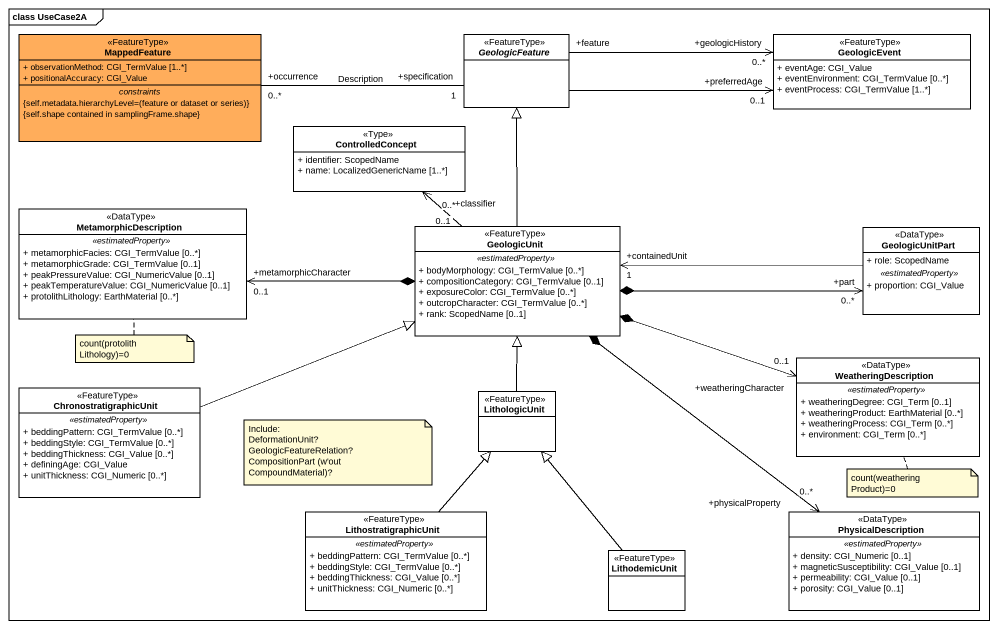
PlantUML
@startuml
mainframe class UseCase2A
hide circle
hide empty members
skinparam classAttributeIconSize 0
class MappedFeature <<FeatureType>> #FFAD5B {
  + observationMethod: CGI_TermValue [1..*]
  + positionalAccuracy: CGI_Value
  -- constraints --
  {field} {self.metadata.hierarchyLevel=(feature or dataset or series)}
  {self.shape contained in samplingFrame.shape}
}
abstract class GeologicFeature <<FeatureType>> #FFFFFF
class GeologicEvent <<FeatureType>> #FFFFFF {
  + eventAge: CGI_Value
  + eventEnvironment: CGI_TermValue [0..*]
  + eventProcess: CGI_TermValue [1..*]
}
class ControlledConcept <<Type>> #FFFFFF {
  + identifier: ScopedName
  + name: LocalizedGenericName [1..*]
}
class MetamorphicDescription <<DataType>> #FFFFFF {
  .. <<estimatedProperty>> ..
  + metamorphicFacies: CGI_TermValue [0..*]
  + metamorphicGrade: CGI_TermValue [0..1]
  + peakPressureValue: CGI_NumericValue [0..1]
  + peakTemperatureValue: CGI_NumericValue [0..1]
  + protolithLithology: EarthMaterial [0..*]
}
class GeologicUnit <<FeatureType>> #FFFFFF {
  .. <<estimatedProperty>> ..
  + bodyMorphology: CGI_TermValue [0..*]
  + compositionCategory: CGI_TermValue [0..1]
  + exposureColor: CGI_TermValue [0..*]
  + outcropCharacter: CGI_TermValue [0..*]
  + rank: ScopedName [0..1]
}
class GeologicUnitPart <<DataType>> #FFFFFF {
  + role: ScopedName
  .. <<estimatedProperty>> ..
  + proportion: CGI_Value
}
class ChronostratigraphicUnit <<FeatureType>> #FFFFFF {
  .. <<estimatedProperty>> ..
  + beddingPattern: CGI_TermValue [0..*]
  + beddingStyle: CGI_TermValue [0..*]
  + beddingThickness: CGI_Value [0..*]
  + definingAge: CGI_Value
  + unitThickness: CGI_Numeric [0..*]
}
class WeatheringDescription <<DataType>> #FFFFFF {
  .. <<estimatedProperty>> ..
  + weatheringDegree: CGI_Term [0..1]
  + weatheringProduct: EarthMaterial [0..*]
  + weatheringProcess: CGI_Term [0..*]
  + environment: CGI_Term [0..*]
}
class LithologicUnit <<FeatureType>> #FFFFFF
class LithostratigraphicUnit <<FeatureType>> #FFFFFF {
  .. <<estimatedProperty>> ..
  + beddingPattern: CGI_TermValue [0..*]
  + beddingStyle: CGI_TermValue [0..*]
  + beddingThickness: CGI_Value [0..*]
  + unitThickness: CGI_Numeric [0..*]
}
class PhysicalDescription <<DataType>> #FFFFFF {
  .. <<estimatedProperty>> ..
  + density: CGI_Numeric [0..1]
  + magneticSusceptibility: CGI_Value [0..1]
  + permeability: CGI_Value [0..1]
  + porosity: CGI_Value [0..1]
}
class LithodemicUnit <<FeatureType>> #FFFFFF
GeologicFeature "+specification\n1" -left- "+occurrence\n0..*" MappedFeature : Description
GeologicFeature -right-> "+preferredAge\n0..1" GeologicEvent
GeologicFeature "+feature" -right-> "+geologicHistory\n0..*" GeologicEvent
GeologicUnit -up-|> GeologicFeature
GeologicUnit "0..*" -up-> "+classifier\n0..1" ControlledConcept
GeologicUnit *-left-> "+metamorphicCharacter\n0..1" MetamorphicDescription
GeologicUnit *-right-> "+part\n0..*" GeologicUnitPart
GeologicUnit *-right-> "+weatheringCharacter\n0..1" WeatheringDescription
GeologicUnit *--> "+physicalProperty\n0..*" PhysicalDescription
GeologicUnitPart -left-> "+containedUnit\n1" GeologicUnit
ChronostratigraphicUnit -right-|> GeologicUnit
LithologicUnit -up-|> GeologicUnit
LithostratigraphicUnit -up-|> LithologicUnit
LithodemicUnit -up-|> LithologicUnit
note bottom of MetamorphicDescription : count(protolithLithology)=0
note as N2
  Include:
  DeformationUnit?
  GeologicFeatureRelation?
  CompositionPart (w'out CompoundMaterial)?
end note
note bottom of WeatheringDescription : count(weatheringProduct)=0
@enduml
